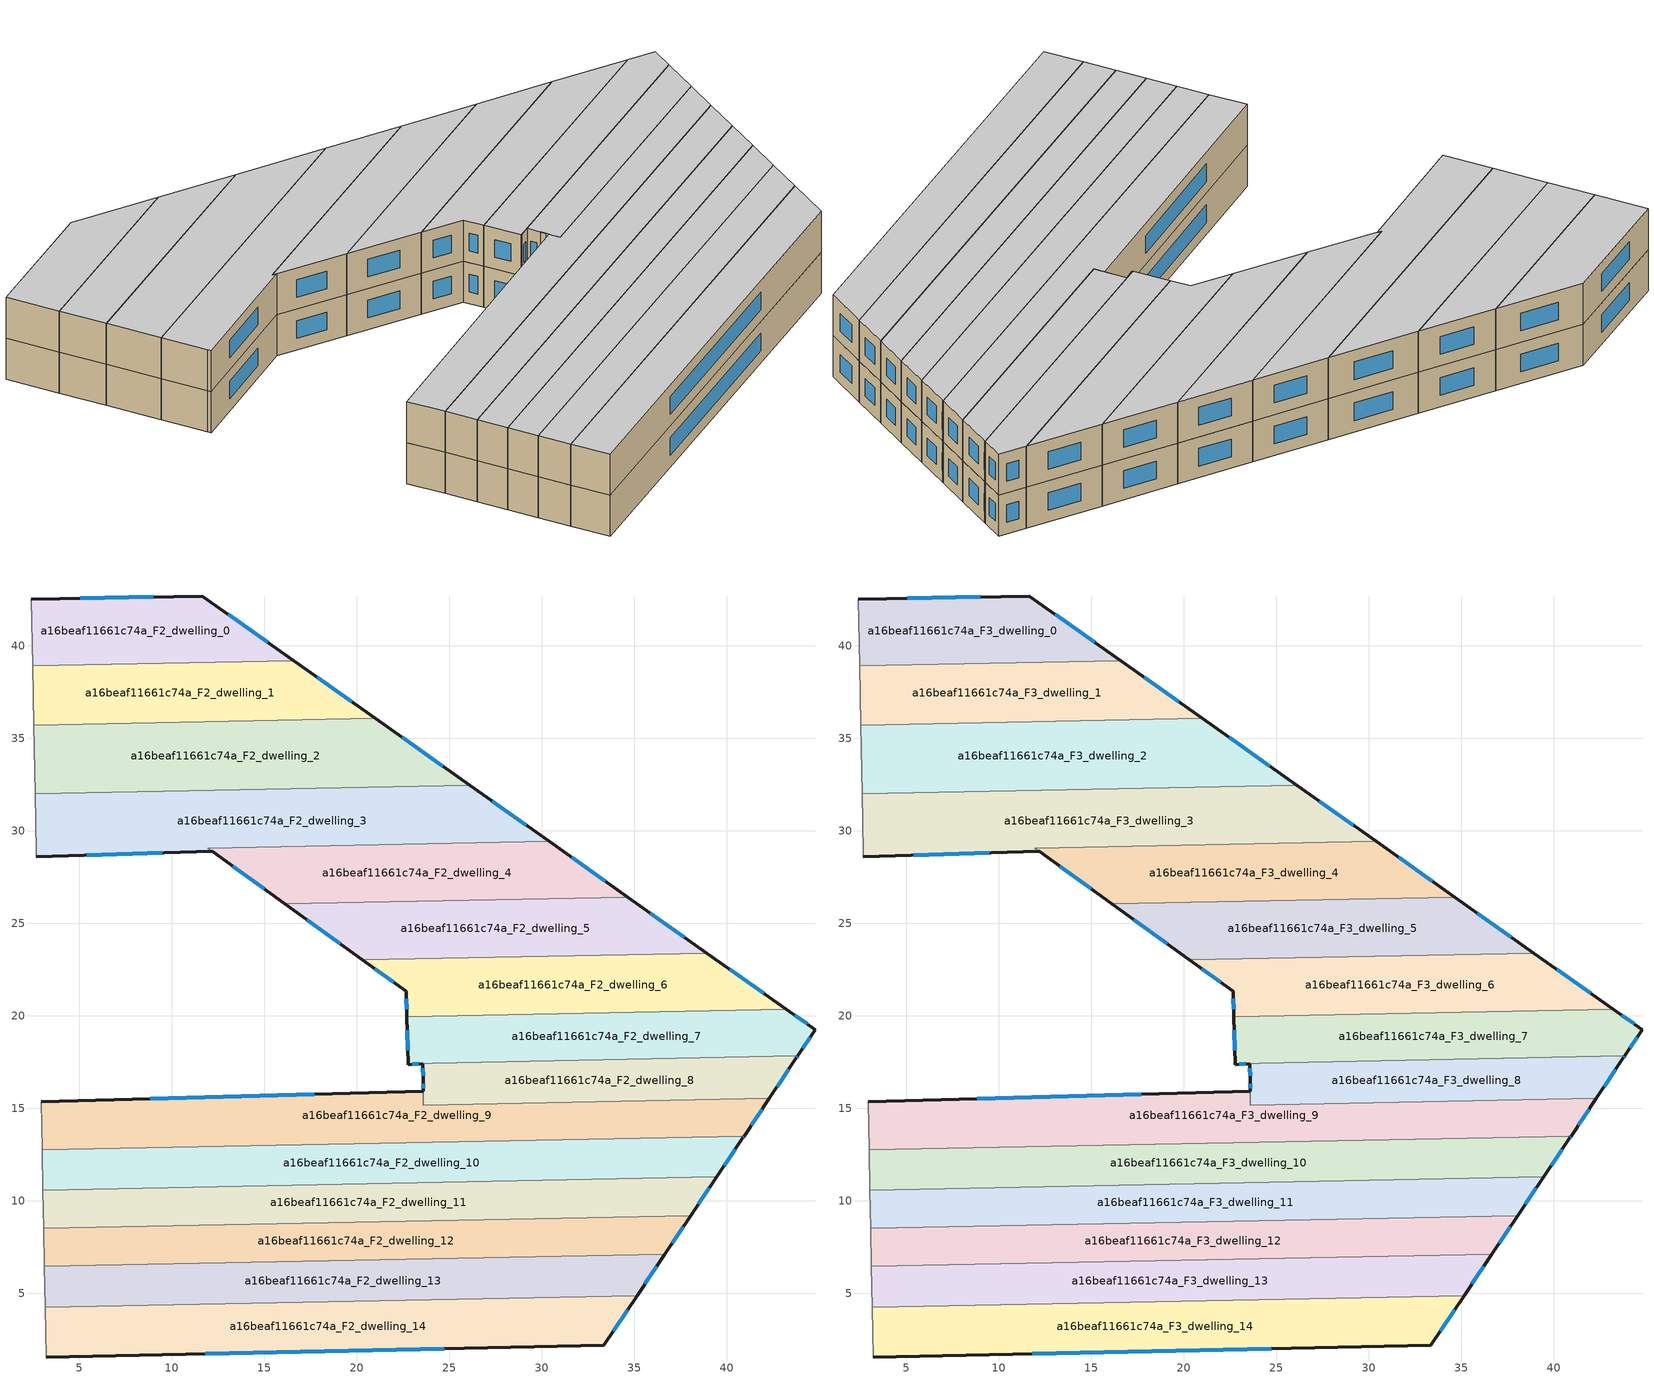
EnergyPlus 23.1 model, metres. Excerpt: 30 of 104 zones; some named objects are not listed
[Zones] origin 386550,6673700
a16beaf11661c74a_F2_dwelling_0
 floor to a16beaf11661c74a_F1_dwelling_0 (EU_floor_Construction): 16.59,39.2 2.47,38.92 2.4,42.53 11.65,42.7 z6
 wall outside (EU_wall_Construction): 16.59,39.2 11.65,42.7 2.4,42.53 z6:9
 wall to a16beaf11661c74a_F2_dwelling_1 (EU_wall_Construction): 2.47,38.92 16.59,39.2 z6:9
 wall adiabatic (EU_wall_Construction): 2.4,42.53 2.47,38.92 z6:9
 window (EU_Window_Construction): 9,42.65 5.04,42.58 / 15.18,40.2 13.06,41.7 z6.86:8.14
a16beaf11661c74a_F2_dwelling_1
 floor to a16beaf11661c74a_F1_dwelling_1 (EU_floor_Construction): 21,36.08 2.53,35.72 2.47,38.92 16.59,39.2 z6
 wall outside (EU_wall_Construction): 21,36.08 16.59,39.2 z6:9
 wall to a16beaf11661c74a_F2_dwelling_2 (EU_wall_Construction): 2.53,35.72 21,36.08 z6:9
 wall adiabatic (EU_wall_Construction): 2.47,38.92 2.53,35.72 z6:9
 window (EU_Window_Construction): 19.74,36.97 17.85,38.31 z6.86:8.14
a16beaf11661c74a_F2_dwelling_10
 floor to a16beaf11661c74a_F1_dwelling_10 (EU_floor_Construction): 40.95,13.5 40.88,13.39 39.47,11.29 3.03,10.58 2.98,12.75 z6
 wall outside (EU_wall_Construction): 39.47,11.29 40.88,13.39 40.95,13.5 z6:9
 wall to a16beaf11661c74a_F2_dwelling_9 (EU_wall_Construction): 40.95,13.5 2.98,12.75 z6:9
 wall to a16beaf11661c74a_F2_dwelling_11 (EU_wall_Construction): 3.03,10.58 39.47,11.29 z6:9
 wall adiabatic (EU_wall_Construction): 2.98,12.75 3.03,10.58 z6:9
 window (EU_Window_Construction): 40.9,13.42 40.93,13.47 / 39.87,11.89 40.48,12.79 z6.86:8.14
a16beaf11661c74a_F2_dwelling_11
 floor to a16beaf11661c74a_F1_dwelling_11 (EU_floor_Construction): 39.47,11.29 38.07,9.2 3.07,8.51 3.03,10.58 z6
 wall outside (EU_wall_Construction): 38.07,9.2 39.47,11.29 z6:9
 wall to a16beaf11661c74a_F2_dwelling_12 (EU_wall_Construction): 3.07,8.51 38.07,9.2 z6:9
 wall adiabatic (EU_wall_Construction): 3.03,10.58 3.07,8.51 z6:9
 window (EU_Window_Construction): 38.47,9.79 39.07,10.69 z6.86:8.14
a16beaf11661c74a_F2_dwelling_12
 floor to a16beaf11661c74a_F1_dwelling_12 (EU_floor_Construction): 38.07,9.2 36.66,7.1 3.11,6.44 3.07,8.51 z6
 wall outside (EU_wall_Construction): 36.66,7.1 38.07,9.2 z6:9
 wall to a16beaf11661c74a_F2_dwelling_13 (EU_wall_Construction): 3.11,6.44 36.66,7.1 z6:9
 wall adiabatic (EU_wall_Construction): 3.07,8.51 3.11,6.44 z6:9
 window (EU_Window_Construction): 37.06,7.7 37.67,8.6 z6.86:8.14
a16beaf11661c74a_F2_dwelling_13
 floor to a16beaf11661c74a_F1_dwelling_13 (EU_floor_Construction): 36.66,7.1 35.16,4.86 3.15,4.23 3.11,6.44 z6
 wall outside (EU_wall_Construction): 35.16,4.86 36.66,7.1 z6:9
 wall to a16beaf11661c74a_F2_dwelling_14 (EU_wall_Construction): 3.15,4.23 35.16,4.86 z6:9
 wall adiabatic (EU_wall_Construction): 3.11,6.44 3.15,4.23 z6:9
 window (EU_Window_Construction): 35.59,5.5 36.23,6.46 z6.86:8.14
a16beaf11661c74a_F2_dwelling_14
 floor to a16beaf11661c74a_F1_dwelling_14 (EU_floor_Construction): 35.16,4.86 33.36,2.17 3.2,1.54 3.15,4.23 z6
 wall outside (EU_wall_Construction): 3.2,1.54 33.36,2.17 35.16,4.86 z6:9
 wall adiabatic (EU_wall_Construction): 3.15,4.23 3.2,1.54 z6:9
 window (EU_Window_Construction): 33.88,2.94 34.65,4.09 / 11.82,1.72 24.74,1.99 z6.86:8.14
a16beaf11661c74a_F2_dwelling_2
 floor to a16beaf11661c74a_F1_dwelling_2 (EU_floor_Construction): 26.11,32.47 2.6,32.01 2.53,35.72 21,36.08 z6
 wall outside (EU_wall_Construction): 26.11,32.47 21,36.08 z6:9
 wall to a16beaf11661c74a_F2_dwelling_3 (EU_wall_Construction): 2.6,32.01 26.11,32.47 z6:9
 wall adiabatic (EU_wall_Construction): 2.53,35.72 2.6,32.01 z6:9
 window (EU_Window_Construction): 24.65,33.5 22.46,35.05 z6.86:8.14
a16beaf11661c74a_F2_dwelling_3
 floor to a16beaf11661c74a_F1_dwelling_3 (EU_floor_Construction): 30.41,29.43 11.93,29.07 12.19,28.88 2.67,28.61 2.67,28.89 2.6,32.01 26.11,32.47 z6
 wall outside (EU_wall_Construction): 30.41,29.43 26.11,32.47 / 2.67,28.61 12.19,28.88 z6:9
 wall adiabatic (EU_wall_Construction): 2.6,32.01 2.67,28.89 2.67,28.61 z6:9
 wall to a16beaf11661c74a_F2_dwelling_4 (EU_wall_Construction): 12.19,28.88 11.93,29.07 30.41,29.43 z6:9
 window (EU_Window_Construction): 29.18,30.3 27.33,31.6 / 5.39,28.69 9.47,28.81 z6.86:8.14
a16beaf11661c74a_F2_dwelling_4
 floor to a16beaf11661c74a_F1_dwelling_4 (EU_floor_Construction): 34.66,26.42 16.11,26.05 12.19,28.88 11.93,29.07 30.41,29.43 z6
 wall outside (EU_wall_Construction): 12.19,28.88 16.11,26.05 / 34.66,26.42 30.41,29.43 z6:9
 wall to a16beaf11661c74a_F2_dwelling_5 (EU_wall_Construction): 16.11,26.05 34.66,26.42 z6:9
 window (EU_Window_Construction): 13.31,28.08 14.99,26.86 / 33.45,27.28 31.62,28.57 z6.86:8.14
a16beaf11661c74a_F2_dwelling_5
 floor to a16beaf11661c74a_F1_dwelling_5 (EU_floor_Construction): 38.94,23.39 20.31,23.03 16.11,26.05 34.66,26.42 z6
 wall outside (EU_wall_Construction): 16.11,26.05 20.31,23.03 / 38.94,23.39 34.66,26.42 z6:9
 wall to a16beaf11661c74a_F2_dwelling_6 (EU_wall_Construction): 20.31,23.03 38.94,23.39 z6:9
 window (EU_Window_Construction): 17.31,25.19 19.11,23.89 / 37.72,24.26 35.89,25.55 z6.86:8.14
a16beaf11661c74a_F2_dwelling_6
 floor to a16beaf11661c74a_F1_dwelling_6 (EU_floor_Construction): 43.24,20.35 22.71,19.95 22.67,21.32 20.31,23.03 38.94,23.39 z6
 wall outside (EU_wall_Construction): 43.24,20.35 38.94,23.39 / 20.31,23.03 22.67,21.32 22.71,19.95 z6:9
 wall to a16beaf11661c74a_F2_dwelling_7 (EU_wall_Construction): 22.71,19.95 43.24,20.35 z6:9
 window (EU_Window_Construction): 42.01,21.22 40.17,22.52 / 22.69,20.93 22.7,20.34 / 20.98,22.54 22,21.81 z6.86:8.14
a16beaf11661c74a_F2_dwelling_7
 floor to a16beaf11661c74a_F1_dwelling_7 (EU_floor_Construction): 44.8,19.25 43.85,17.83 22.79,17.42 22.71,19.95 43.24,20.35 z6
 wall outside (EU_wall_Construction): 43.85,17.83 44.8,19.25 43.24,20.35 / 22.71,19.95 22.79,17.42 z6:9
 wall to a16beaf11661c74a_F2_dwelling_8 (EU_wall_Construction): 22.79,17.42 43.85,17.83 z6:9
 window (EU_Window_Construction): 44.35,19.56 43.69,20.04 / 44.12,18.23 44.53,18.84 / 22.74,19.22 22.77,18.14 z6.86:8.14
a16beaf11661c74a_F2_dwelling_8
 floor to a16beaf11661c74a_F1_dwelling_8 (EU_floor_Construction): 43.85,17.83 43.78,17.73 42.31,15.54 23.61,15.17 23.59,16.49 23.58,17.42 22.79,17.35 22.79,17.42 z6
 wall outside (EU_wall_Construction): 22.79,17.42 22.79,17.35 23.58,17.42 23.59,16.49 / 42.31,15.54 43.78,17.73 43.85,17.83 z6:9
 wall to a16beaf11661c74a_F2_dwelling_9 (EU_wall_Construction): 23.59,16.48 23.61,15.17 42.31,15.54 z6:9
 window (EU_Window_Construction): 23.58,17.15 23.59,16.75 / 23.02,17.37 23.35,17.4 / 43.8,17.76 43.83,17.8 / 42.73,16.16 43.36,17.1 z6.86:8.14
a16beaf11661c74a_F2_dwelling_9
 floor to a16beaf11661c74a_F1_dwelling_9 (EU_floor_Construction): 42.31,15.54 40.95,13.5 2.98,12.75 2.93,15.34 23.6,15.92 23.6,16.48 23.61,15.17 z6
 wall outside (EU_wall_Construction): 23.6,16.48 23.6,15.92 2.93,15.34 / 40.95,13.5 42.31,15.54 z6:9
 wall adiabatic (EU_wall_Construction): 2.93,15.34 2.98,12.75 z6:9
 window (EU_Window_Construction): 17.69,15.75 8.84,15.5 / 23.6,16.32 23.6,16.08 / 41.34,14.08 41.92,14.95 z6.86:8.14
a16beaf11661c74a_F3_dwelling_0
 floor to a16beaf11661c74a_F2_dwelling_0 (EU_floor_Construction): 16.59,39.2 2.47,38.92 2.4,42.53 11.65,42.7 z9
 wall outside (EU_wall_Construction): 16.59,39.2 11.65,42.7 2.4,42.53 z9:12
 wall to a16beaf11661c74a_F3_dwelling_1 (EU_wall_Construction): 2.47,38.92 16.59,39.2 z9:12
 wall adiabatic (EU_wall_Construction): 2.4,42.53 2.47,38.92 z9:12
 window (EU_Window_Construction): 9,42.65 5.04,42.58 / 15.18,40.2 13.06,41.7 z9.86:11.14
 ceiling to a16beaf11661c74a_F4_dwelling_0 (EU_floor_Construction): 16.59,39.2 11.65,42.7 2.4,42.53 2.47,38.92 z12
a16beaf11661c74a_F3_dwelling_1
 floor to a16beaf11661c74a_F2_dwelling_1 (EU_floor_Construction): 21,36.08 2.53,35.72 2.47,38.92 16.59,39.2 z9
 wall outside (EU_wall_Construction): 21,36.08 16.59,39.2 z9:12
 wall to a16beaf11661c74a_F3_dwelling_2 (EU_wall_Construction): 2.53,35.72 21,36.08 z9:12
 wall adiabatic (EU_wall_Construction): 2.47,38.92 2.53,35.72 z9:12
 window (EU_Window_Construction): 19.74,36.97 17.85,38.31 z9.86:11.14
 ceiling to a16beaf11661c74a_F4_dwelling_1 (EU_floor_Construction): 21,36.08 16.59,39.2 2.47,38.92 2.53,35.72 z12
a16beaf11661c74a_F3_dwelling_10
 floor to a16beaf11661c74a_F2_dwelling_10 (EU_floor_Construction): 40.95,13.5 40.88,13.39 39.47,11.29 3.03,10.58 2.98,12.75 z9
 wall outside (EU_wall_Construction): 39.47,11.29 40.88,13.39 40.95,13.5 z9:12
 wall to a16beaf11661c74a_F3_dwelling_9 (EU_wall_Construction): 40.95,13.5 2.98,12.75 z9:12
 wall to a16beaf11661c74a_F3_dwelling_11 (EU_wall_Construction): 3.03,10.58 39.47,11.29 z9:12
 wall adiabatic (EU_wall_Construction): 2.98,12.75 3.03,10.58 z9:12
 window (EU_Window_Construction): 40.9,13.42 40.93,13.47 / 39.87,11.89 40.48,12.79 z9.86:11.14
 ceiling to a16beaf11661c74a_F4_dwelling_10 (EU_floor_Construction): 39.47,11.29 40.88,13.39 40.95,13.5 2.98,12.75 3.03,10.58 z12
a16beaf11661c74a_F3_dwelling_11
 floor to a16beaf11661c74a_F2_dwelling_11 (EU_floor_Construction): 39.47,11.29 38.07,9.2 3.07,8.51 3.03,10.58 z9
 wall outside (EU_wall_Construction): 38.07,9.2 39.47,11.29 z9:12
 wall to a16beaf11661c74a_F3_dwelling_12 (EU_wall_Construction): 3.07,8.51 38.07,9.2 z9:12
 wall adiabatic (EU_wall_Construction): 3.03,10.58 3.07,8.51 z9:12
 window (EU_Window_Construction): 38.47,9.79 39.07,10.69 z9.86:11.14
 ceiling to a16beaf11661c74a_F4_dwelling_11 (EU_floor_Construction): 38.07,9.2 39.47,11.29 3.03,10.58 3.07,8.51 z12
a16beaf11661c74a_F3_dwelling_12
 floor to a16beaf11661c74a_F2_dwelling_12 (EU_floor_Construction): 38.07,9.2 36.66,7.1 3.11,6.44 3.07,8.51 z9
 wall outside (EU_wall_Construction): 36.66,7.1 38.07,9.2 z9:12
 wall to a16beaf11661c74a_F3_dwelling_13 (EU_wall_Construction): 3.11,6.44 36.66,7.1 z9:12
 wall adiabatic (EU_wall_Construction): 3.07,8.51 3.11,6.44 z9:12
 window (EU_Window_Construction): 37.06,7.7 37.67,8.6 z9.86:11.14
 ceiling to a16beaf11661c74a_F4_dwelling_12 (EU_floor_Construction): 36.66,7.1 38.07,9.2 3.07,8.51 3.11,6.44 z12
a16beaf11661c74a_F3_dwelling_13
 floor to a16beaf11661c74a_F2_dwelling_13 (EU_floor_Construction): 36.66,7.1 35.16,4.86 3.15,4.23 3.11,6.44 z9
 wall outside (EU_wall_Construction): 35.16,4.86 36.66,7.1 z9:12
 wall to a16beaf11661c74a_F3_dwelling_14 (EU_wall_Construction): 3.15,4.23 35.16,4.86 z9:12
 wall adiabatic (EU_wall_Construction): 3.11,6.44 3.15,4.23 z9:12
 window (EU_Window_Construction): 35.59,5.5 36.23,6.46 z9.86:11.14
 ceiling to a16beaf11661c74a_F4_dwelling_13 (EU_floor_Construction): 35.16,4.86 36.66,7.1 3.11,6.44 3.15,4.23 z12
a16beaf11661c74a_F3_dwelling_14
 floor to a16beaf11661c74a_F2_dwelling_14 (EU_floor_Construction): 35.16,4.86 33.36,2.17 3.2,1.54 3.15,4.23 z9
 wall outside (EU_wall_Construction): 3.2,1.54 33.36,2.17 35.16,4.86 z9:12
 wall adiabatic (EU_wall_Construction): 3.15,4.23 3.2,1.54 z9:12
 window (EU_Window_Construction): 33.88,2.94 34.65,4.09 / 11.82,1.72 24.74,1.99 z9.86:11.14
 ceiling to a16beaf11661c74a_F4_dwelling_14 (EU_floor_Construction): 33.36,2.17 35.16,4.86 3.15,4.23 3.2,1.54 z12
a16beaf11661c74a_F3_dwelling_2
 floor to a16beaf11661c74a_F2_dwelling_2 (EU_floor_Construction): 26.11,32.47 2.6,32.01 2.53,35.72 21,36.08 z9
 wall outside (EU_wall_Construction): 26.11,32.47 21,36.08 z9:12
 wall to a16beaf11661c74a_F3_dwelling_3 (EU_wall_Construction): 2.6,32.01 26.11,32.47 z9:12
 wall adiabatic (EU_wall_Construction): 2.53,35.72 2.6,32.01 z9:12
 window (EU_Window_Construction): 24.65,33.5 22.46,35.05 z9.86:11.14
 ceiling to a16beaf11661c74a_F4_dwelling_2 (EU_floor_Construction): 26.11,32.47 21,36.08 2.53,35.72 2.6,32.01 z12
a16beaf11661c74a_F3_dwelling_3
 floor to a16beaf11661c74a_F2_dwelling_3 (EU_floor_Construction): 30.41,29.43 11.93,29.07 12.19,28.88 2.67,28.61 2.67,28.89 2.6,32.01 26.11,32.47 z9
 wall outside (EU_wall_Construction): 30.41,29.43 26.11,32.47 / 2.67,28.61 12.19,28.88 z9:12
 wall adiabatic (EU_wall_Construction): 2.6,32.01 2.67,28.89 2.67,28.61 z9:12
 wall to a16beaf11661c74a_F3_dwelling_4 (EU_wall_Construction): 12.19,28.88 11.93,29.07 30.41,29.43 z9:12
 window (EU_Window_Construction): 29.18,30.3 27.33,31.6 / 5.39,28.69 9.47,28.81 z9.86:11.14
 ceiling to a16beaf11661c74a_F4_dwelling_3 (EU_floor_Construction): 30.41,29.43 26.11,32.47 2.6,32.01 2.67,28.89 2.67,28.61 12.19,28.88 11.93,29.07 z12
a16beaf11661c74a_F3_dwelling_4
 floor to a16beaf11661c74a_F2_dwelling_4 (EU_floor_Construction): 34.66,26.42 16.11,26.05 12.19,28.88 11.93,29.07 30.41,29.43 z9
 wall outside (EU_wall_Construction): 12.19,28.88 16.11,26.05 / 34.66,26.42 30.41,29.43 z9:12
 wall to a16beaf11661c74a_F3_dwelling_5 (EU_wall_Construction): 16.11,26.05 34.66,26.42 z9:12
 window (EU_Window_Construction): 13.31,28.08 14.99,26.86 / 33.45,27.28 31.62,28.57 z9.86:11.14
 ceiling to a16beaf11661c74a_F4_dwelling_4 (EU_floor_Construction): 34.66,26.42 30.41,29.43 11.93,29.07 12.19,28.88 16.11,26.05 z12
a16beaf11661c74a_F3_dwelling_5
 floor to a16beaf11661c74a_F2_dwelling_5 (EU_floor_Construction): 38.94,23.39 20.31,23.03 16.11,26.05 34.66,26.42 z9
 wall outside (EU_wall_Construction): 16.11,26.05 20.31,23.03 / 38.94,23.39 34.66,26.42 z9:12
 wall to a16beaf11661c74a_F3_dwelling_6 (EU_wall_Construction): 20.31,23.03 38.94,23.39 z9:12
 window (EU_Window_Construction): 17.31,25.19 19.11,23.89 / 37.72,24.26 35.89,25.55 z9.86:11.14
 ceiling to a16beaf11661c74a_F4_dwelling_5 (EU_floor_Construction): 38.94,23.39 34.66,26.42 16.11,26.05 20.31,23.03 z12
a16beaf11661c74a_F3_dwelling_6
 floor to a16beaf11661c74a_F2_dwelling_6 (EU_floor_Construction): 43.24,20.35 22.71,19.95 22.67,21.32 20.31,23.03 38.94,23.39 z9
 wall outside (EU_wall_Construction): 43.24,20.35 38.94,23.39 / 20.31,23.03 22.67,21.32 22.71,19.95 z9:12
 wall to a16beaf11661c74a_F3_dwelling_7 (EU_wall_Construction): 22.71,19.95 43.24,20.35 z9:12
 window (EU_Window_Construction): 42.01,21.22 40.17,22.52 / 22.69,20.93 22.7,20.34 / 20.98,22.54 22,21.81 z9.86:11.14
 ceiling to a16beaf11661c74a_F4_dwelling_6 (EU_floor_Construction): 43.24,20.35 38.94,23.39 20.31,23.03 22.67,21.32 22.71,19.95 z12
a16beaf11661c74a_F3_dwelling_7
 floor to a16beaf11661c74a_F2_dwelling_7 (EU_floor_Construction): 44.8,19.25 43.85,17.83 22.79,17.42 22.71,19.95 43.24,20.35 z9
 wall outside (EU_wall_Construction): 43.85,17.83 44.8,19.25 43.24,20.35 / 22.71,19.95 22.79,17.42 z9:12
 wall to a16beaf11661c74a_F3_dwelling_8 (EU_wall_Construction): 22.79,17.42 43.85,17.83 z9:12
 window (EU_Window_Construction): 44.35,19.56 43.69,20.04 / 44.12,18.23 44.53,18.84 / 22.74,19.22 22.77,18.14 z9.86:11.14
 ceiling to a16beaf11661c74a_F4_dwelling_7 (EU_floor_Construction): 43.85,17.83 44.8,19.25 43.24,20.35 22.71,19.95 22.79,17.42 z12
a16beaf11661c74a_F3_dwelling_8
 floor to a16beaf11661c74a_F2_dwelling_8 (EU_floor_Construction): 43.85,17.83 43.78,17.73 42.31,15.54 23.61,15.17 23.59,16.49 23.58,17.42 22.79,17.35 22.79,17.42 z9
 wall outside (EU_wall_Construction): 22.79,17.42 22.79,17.35 23.58,17.42 23.59,16.49 / 42.31,15.54 43.78,17.73 43.85,17.83 z9:12
 wall to a16beaf11661c74a_F3_dwelling_9 (EU_wall_Construction): 23.59,16.48 23.61,15.17 42.31,15.54 z9:12
 window (EU_Window_Construction): 23.58,17.15 23.59,16.75 / 23.02,17.37 23.35,17.4 / 43.8,17.76 43.83,17.8 / 42.73,16.16 43.36,17.1 z9.86:11.14
 ceiling to a16beaf11661c74a_F4_dwelling_8 (EU_floor_Construction): 42.31,15.54 43.78,17.73 43.85,17.83 22.79,17.42 22.79,17.35 23.58,17.42 23.59,16.49 23.61,15.17 z12
a16beaf11661c74a_F3_dwelling_9
 floor to a16beaf11661c74a_F2_dwelling_9 (EU_floor_Construction): 42.31,15.54 40.95,13.5 2.98,12.75 2.93,15.34 23.6,15.92 23.6,16.48 23.61,15.17 z9
 wall outside (EU_wall_Construction): 23.6,16.48 23.6,15.92 2.93,15.34 / 40.95,13.5 42.31,15.54 z9:12
 wall adiabatic (EU_wall_Construction): 2.93,15.34 2.98,12.75 z9:12
 window (EU_Window_Construction): 17.69,15.75 8.84,15.5 / 23.6,16.32 23.6,16.08 / 41.34,14.08 41.92,14.95 z9.86:11.14
 ceiling to a16beaf11661c74a_F4_dwelling_9 (EU_floor_Construction): 40.95,13.5 42.31,15.54 23.61,15.17 23.6,16.48 23.6,15.92 2.93,15.34 2.98,12.75 z12
[Building]
EU S2 Campaign: North Axis=0; Terrain=City; Solar Distribution=FullExterior
[Site:Location]
Helsinki-Vantaa.AP: Latitude=60.317; Longitude=24.963; Time Zone=2; Elevation=54.6
[SizingPeriod:WeatherFileDays]
AnnualSizingPeriod: Begin Month=1; Begin Day of Month=1; End Month=12; End Day of Month=31; Day of Week for Start Day=Monday; Use Weather File Daylight Saving Period=No; Use Weather File Rain and Snow Indicators=No
[MATERIAL]
EU_InternalMass_Material: Roughness=MediumRough; Thickness=0.1; Conductivity=1; Density=1800; Specific Heat=900; Thermal Absorptance=0.9; Solar Absorptance=0.7; Visible Absorptance=0.7
[MATERIAL:NOMASS] Roughness=MediumRough; Thermal Absorptance=0.9; Solar Absorptance=0.7; Visible Absorptance=0.7
Name | Thermal Resistance
EU_wall_NoMass | 1.10183
EU_floor_NoMass | 1.70606
[WINDOWMATERIAL:SIMPLEGLAZINGSYSTEM]
EU_Window_SimpleGlazing: UFactor=3.11035; Solar Heat Gain Coefficient=0.8; Visible Transmittance=0.8
[CONSTRUCTION]
EU_wall_Construction: EU_wall_NoMass
EU_floor_Construction: EU_floor_NoMass
EU_Window_Construction: EU_Window_SimpleGlazing
EU_InternalMass_Construction: EU_InternalMass_Material
[ZONE] Type=1; Multiplier=1; Ceiling Height=autocalculate; Floor Area=autocalculate; Part of Total Floor Area=Yes
Name | Volume
a16beaf11661c74a_F2_dwelling_0; a16beaf11661c74a_F3_dwelling_0 | 126.286
a16beaf11661c74a_F2_dwelling_1; a16beaf11661c74a_F3_dwelling_1 | 156.653
a16beaf11661c74a_F2_dwelling_10; a16beaf11661c74a_F3_dwelling_10 | 242.972
a16beaf11661c74a_F2_dwelling_11; a16beaf11661c74a_F3_dwelling_11 | 221.476
a16beaf11661c74a_F2_dwelling_12; a16beaf11661c74a_F3_dwelling_12 | 212.829
a16beaf11661c74a_F2_dwelling_13; a16beaf11661c74a_F3_dwelling_13 | 217.522
a16beaf11661c74a_F2_dwelling_14; a16beaf11661c74a_F3_dwelling_14 | 248.935
a16beaf11661c74a_F2_dwelling_2; a16beaf11661c74a_F3_dwelling_2 | 233.602
a16beaf11661c74a_F2_dwelling_3; a16beaf11661c74a_F3_dwelling_3 | 246.828
a16beaf11661c74a_F2_dwelling_4; a16beaf11661c74a_F3_dwelling_4 | 171.993
a16beaf11661c74a_F2_dwelling_5; a16beaf11661c74a_F3_dwelling_5 | 173.529
a16beaf11661c74a_F2_dwelling_6; a16beaf11661c74a_F3_dwelling_6 | 178.75
a16beaf11661c74a_F2_dwelling_7; a16beaf11661c74a_F3_dwelling_7 | 163.033
a16beaf11661c74a_F2_dwelling_8; a16beaf11661c74a_F3_dwelling_8 | 132.264
a16beaf11661c74a_F2_dwelling_9; a16beaf11661c74a_F3_dwelling_9 | 274.589
[INTERNALMASS] Construction=EU_InternalMass_Construction
Name | Zone or ZoneList | Surface Area
a16beaf11661c74a_F2_dwelling_0_EU_InternalMass | a16beaf11661c74a_F2_dwelling_0 | 42.0953
a16beaf11661c74a_F2_dwelling_1_EU_InternalMass | a16beaf11661c74a_F2_dwelling_1 | 52.2176
a16beaf11661c74a_F2_dwelling_2_EU_InternalMass | a16beaf11661c74a_F2_dwelling_2 | 77.8671
a16beaf11661c74a_F2_dwelling_3_EU_InternalMass | a16beaf11661c74a_F2_dwelling_3 | 82.2943
a16beaf11661c74a_F2_dwelling_4_EU_InternalMass | a16beaf11661c74a_F2_dwelling_4 | 57.3437
a16beaf11661c74a_F2_dwelling_5_EU_InternalMass | a16beaf11661c74a_F2_dwelling_5 | 57.8432
a16beaf11661c74a_F2_dwelling_6_EU_InternalMass | a16beaf11661c74a_F2_dwelling_6 | 59.5831
a16beaf11661c74a_F2_dwelling_7_EU_InternalMass | a16beaf11661c74a_F2_dwelling_7 | 54.345
a16beaf11661c74a_F2_dwelling_8_EU_InternalMass | a16beaf11661c74a_F2_dwelling_8 | 44.0847
a16beaf11661c74a_F2_dwelling_9_EU_InternalMass | a16beaf11661c74a_F2_dwelling_9 | 91.5315
a16beaf11661c74a_F2_dwelling_10_EU_InternalMass | a16beaf11661c74a_F2_dwelling_10 | 80.9908
a16beaf11661c74a_F2_dwelling_11_EU_InternalMass | a16beaf11661c74a_F2_dwelling_11 | 73.8257
a16beaf11661c74a_F2_dwelling_12_EU_InternalMass | a16beaf11661c74a_F2_dwelling_12 | 70.9428
a16beaf11661c74a_F2_dwelling_13_EU_InternalMass | a16beaf11661c74a_F2_dwelling_13 | 72.5076
a16beaf11661c74a_F2_dwelling_14_EU_InternalMass | a16beaf11661c74a_F2_dwelling_14 | 82.9783
a16beaf11661c74a_F3_dwelling_0_EU_InternalMass | a16beaf11661c74a_F3_dwelling_0 | 42.0953
a16beaf11661c74a_F3_dwelling_1_EU_InternalMass | a16beaf11661c74a_F3_dwelling_1 | 52.2176
a16beaf11661c74a_F3_dwelling_2_EU_InternalMass | a16beaf11661c74a_F3_dwelling_2 | 77.8671
a16beaf11661c74a_F3_dwelling_3_EU_InternalMass | a16beaf11661c74a_F3_dwelling_3 | 82.2943
a16beaf11661c74a_F3_dwelling_4_EU_InternalMass | a16beaf11661c74a_F3_dwelling_4 | 57.3437
a16beaf11661c74a_F3_dwelling_5_EU_InternalMass | a16beaf11661c74a_F3_dwelling_5 | 57.8432
a16beaf11661c74a_F3_dwelling_6_EU_InternalMass | a16beaf11661c74a_F3_dwelling_6 | 59.5831
a16beaf11661c74a_F3_dwelling_7_EU_InternalMass | a16beaf11661c74a_F3_dwelling_7 | 54.345
a16beaf11661c74a_F3_dwelling_8_EU_InternalMass | a16beaf11661c74a_F3_dwelling_8 | 44.0847
a16beaf11661c74a_F3_dwelling_9_EU_InternalMass | a16beaf11661c74a_F3_dwelling_9 | 91.5315
a16beaf11661c74a_F3_dwelling_10_EU_InternalMass | a16beaf11661c74a_F3_dwelling_10 | 80.9908
a16beaf11661c74a_F3_dwelling_11_EU_InternalMass | a16beaf11661c74a_F3_dwelling_11 | 73.8257
a16beaf11661c74a_F3_dwelling_12_EU_InternalMass | a16beaf11661c74a_F3_dwelling_12 | 70.9428
a16beaf11661c74a_F3_dwelling_13_EU_InternalMass | a16beaf11661c74a_F3_dwelling_13 | 72.5076
a16beaf11661c74a_F3_dwelling_14_EU_InternalMass | a16beaf11661c74a_F3_dwelling_14 | 82.9783
[OTHEREQUIPMENT] Fuel Type=Electricity; Design Level Calculation Method=Watts/Area; Power per Zone Floor Area=1; Fraction Latent=0; Fraction Radiant=0; Fraction Lost=0; Carbon Dioxide Generation Rate=0; EndUse Subcategory=EU_Step8_InternalGains
Name | Zone or ZoneList or Space or SpaceList | Schedule
EU_Step8_InternalGain_a16beaf11661c74a_F2_dwelling_0_f000 | a16beaf11661c74a_F2_dwelling_0 | EU_Step8_GainSchedule_a16beaf11661c74a_F2_dwelling_0_f000
EU_Step8_InternalGain_a16beaf11661c74a_F2_dwelling_1_f000 | a16beaf11661c74a_F2_dwelling_1 | EU_Step8_GainSchedule_a16beaf11661c74a_F2_dwelling_1_f000
EU_Step8_InternalGain_a16beaf11661c74a_F2_dwelling_2_f000 | a16beaf11661c74a_F2_dwelling_2 | EU_Step8_GainSchedule_a16beaf11661c74a_F2_dwelling_2_f000
EU_Step8_InternalGain_a16beaf11661c74a_F2_dwelling_3_f000 | a16beaf11661c74a_F2_dwelling_3 | EU_Step8_GainSchedule_a16beaf11661c74a_F2_dwelling_3_f000
EU_Step8_InternalGain_a16beaf11661c74a_F2_dwelling_4_f000 | a16beaf11661c74a_F2_dwelling_4 | EU_Step8_GainSchedule_a16beaf11661c74a_F2_dwelling_4_f000
EU_Step8_InternalGain_a16beaf11661c74a_F2_dwelling_5_f000 | a16beaf11661c74a_F2_dwelling_5 | EU_Step8_GainSchedule_a16beaf11661c74a_F2_dwelling_5_f000
EU_Step8_InternalGain_a16beaf11661c74a_F2_dwelling_6_f000 | a16beaf11661c74a_F2_dwelling_6 | EU_Step8_GainSchedule_a16beaf11661c74a_F2_dwelling_6_f000
EU_Step8_InternalGain_a16beaf11661c74a_F2_dwelling_7_f000 | a16beaf11661c74a_F2_dwelling_7 | EU_Step8_GainSchedule_a16beaf11661c74a_F2_dwelling_7_f000
EU_Step8_InternalGain_a16beaf11661c74a_F2_dwelling_8_f000 | a16beaf11661c74a_F2_dwelling_8 | EU_Step8_GainSchedule_a16beaf11661c74a_F2_dwelling_8_f000
EU_Step8_InternalGain_a16beaf11661c74a_F2_dwelling_9_f000 | a16beaf11661c74a_F2_dwelling_9 | EU_Step8_GainSchedule_a16beaf11661c74a_F2_dwelling_9_f000
EU_Step8_InternalGain_a16beaf11661c74a_F2_dwelling_10_f000 | a16beaf11661c74a_F2_dwelling_10 | EU_Step8_GainSchedule_a16beaf11661c74a_F2_dwelling_10_f000
EU_Step8_InternalGain_a16beaf11661c74a_F2_dwelling_11_f000 | a16beaf11661c74a_F2_dwelling_11 | EU_Step8_GainSchedule_a16beaf11661c74a_F2_dwelling_11_f000
EU_Step8_InternalGain_a16beaf11661c74a_F2_dwelling_12_f000 | a16beaf11661c74a_F2_dwelling_12 | EU_Step8_GainSchedule_a16beaf11661c74a_F2_dwelling_12_f000
EU_Step8_InternalGain_a16beaf11661c74a_F2_dwelling_13_f000 | a16beaf11661c74a_F2_dwelling_13 | EU_Step8_GainSchedule_a16beaf11661c74a_F2_dwelling_13_f000
EU_Step8_InternalGain_a16beaf11661c74a_F2_dwelling_14_f000 | a16beaf11661c74a_F2_dwelling_14 | EU_Step8_GainSchedule_a16beaf11661c74a_F2_dwelling_14_f000
EU_Step8_InternalGain_a16beaf11661c74a_F3_dwelling_0_f000 | a16beaf11661c74a_F3_dwelling_0 | EU_Step8_GainSchedule_a16beaf11661c74a_F3_dwelling_0_f000
EU_Step8_InternalGain_a16beaf11661c74a_F3_dwelling_1_f000 | a16beaf11661c74a_F3_dwelling_1 | EU_Step8_GainSchedule_a16beaf11661c74a_F3_dwelling_1_f000
EU_Step8_InternalGain_a16beaf11661c74a_F3_dwelling_2_f000 | a16beaf11661c74a_F3_dwelling_2 | EU_Step8_GainSchedule_a16beaf11661c74a_F3_dwelling_2_f000
EU_Step8_InternalGain_a16beaf11661c74a_F3_dwelling_3_f000 | a16beaf11661c74a_F3_dwelling_3 | EU_Step8_GainSchedule_a16beaf11661c74a_F3_dwelling_3_f000
EU_Step8_InternalGain_a16beaf11661c74a_F3_dwelling_4_f000 | a16beaf11661c74a_F3_dwelling_4 | EU_Step8_GainSchedule_a16beaf11661c74a_F3_dwelling_4_f000
EU_Step8_InternalGain_a16beaf11661c74a_F3_dwelling_5_f000 | a16beaf11661c74a_F3_dwelling_5 | EU_Step8_GainSchedule_a16beaf11661c74a_F3_dwelling_5_f000
EU_Step8_InternalGain_a16beaf11661c74a_F3_dwelling_6_f000 | a16beaf11661c74a_F3_dwelling_6 | EU_Step8_GainSchedule_a16beaf11661c74a_F3_dwelling_6_f000
EU_Step8_InternalGain_a16beaf11661c74a_F3_dwelling_7_f000 | a16beaf11661c74a_F3_dwelling_7 | EU_Step8_GainSchedule_a16beaf11661c74a_F3_dwelling_7_f000
EU_Step8_InternalGain_a16beaf11661c74a_F3_dwelling_8_f000 | a16beaf11661c74a_F3_dwelling_8 | EU_Step8_GainSchedule_a16beaf11661c74a_F3_dwelling_8_f000
EU_Step8_InternalGain_a16beaf11661c74a_F3_dwelling_9_f000 | a16beaf11661c74a_F3_dwelling_9 | EU_Step8_GainSchedule_a16beaf11661c74a_F3_dwelling_9_f000
EU_Step8_InternalGain_a16beaf11661c74a_F3_dwelling_10_f000 | a16beaf11661c74a_F3_dwelling_10 | EU_Step8_GainSchedule_a16beaf11661c74a_F3_dwelling_10_f000
EU_Step8_InternalGain_a16beaf11661c74a_F3_dwelling_11_f000 | a16beaf11661c74a_F3_dwelling_11 | EU_Step8_GainSchedule_a16beaf11661c74a_F3_dwelling_11_f000
EU_Step8_InternalGain_a16beaf11661c74a_F3_dwelling_12_f000 | a16beaf11661c74a_F3_dwelling_12 | EU_Step8_GainSchedule_a16beaf11661c74a_F3_dwelling_12_f000
EU_Step8_InternalGain_a16beaf11661c74a_F3_dwelling_13_f000 | a16beaf11661c74a_F3_dwelling_13 | EU_Step8_GainSchedule_a16beaf11661c74a_F3_dwelling_13_f000
EU_Step8_InternalGain_a16beaf11661c74a_F3_dwelling_14_f000 | a16beaf11661c74a_F3_dwelling_14 | EU_Step8_GainSchedule_a16beaf11661c74a_F3_dwelling_14_f000
[ZONEVENTILATION:DESIGNFLOWRATE] Schedule=EU_AlwaysOn; Design Flow Rate Calculation Method=AirChanges/Hour; Air Changes per Hour=0.756316; Ventilation Type=Natural; Fan Pressure Rise=0; Fan Total Efficiency=1; Constant Term Coefficient=1; Temperature Term Coefficient=0; Velocity Term Coefficient=0; Velocity Squared Term Coefficient=0; Minimum Indoor Temperature=-100; Maximum Indoor Temperature=100; Delta Temperature=-100; Minimum Outdoor Temperature=-100; Maximum Outdoor Temperature=100; Maximum Wind Speed=40
Name | Zone or ZoneList or Space or SpaceList
EU_ConstantAir_a16beaf11661c74a_F2_dwelling_0 | a16beaf11661c74a_F2_dwelling_0
EU_ConstantAir_a16beaf11661c74a_F2_dwelling_1 | a16beaf11661c74a_F2_dwelling_1
EU_ConstantAir_a16beaf11661c74a_F2_dwelling_2 | a16beaf11661c74a_F2_dwelling_2
EU_ConstantAir_a16beaf11661c74a_F2_dwelling_3 | a16beaf11661c74a_F2_dwelling_3
EU_ConstantAir_a16beaf11661c74a_F2_dwelling_4 | a16beaf11661c74a_F2_dwelling_4
EU_ConstantAir_a16beaf11661c74a_F2_dwelling_5 | a16beaf11661c74a_F2_dwelling_5
EU_ConstantAir_a16beaf11661c74a_F2_dwelling_6 | a16beaf11661c74a_F2_dwelling_6
EU_ConstantAir_a16beaf11661c74a_F2_dwelling_7 | a16beaf11661c74a_F2_dwelling_7
EU_ConstantAir_a16beaf11661c74a_F2_dwelling_8 | a16beaf11661c74a_F2_dwelling_8
EU_ConstantAir_a16beaf11661c74a_F2_dwelling_9 | a16beaf11661c74a_F2_dwelling_9
EU_ConstantAir_a16beaf11661c74a_F2_dwelling_10 | a16beaf11661c74a_F2_dwelling_10
EU_ConstantAir_a16beaf11661c74a_F2_dwelling_11 | a16beaf11661c74a_F2_dwelling_11
EU_ConstantAir_a16beaf11661c74a_F2_dwelling_12 | a16beaf11661c74a_F2_dwelling_12
EU_ConstantAir_a16beaf11661c74a_F2_dwelling_13 | a16beaf11661c74a_F2_dwelling_13
EU_ConstantAir_a16beaf11661c74a_F2_dwelling_14 | a16beaf11661c74a_F2_dwelling_14
EU_ConstantAir_a16beaf11661c74a_F3_dwelling_0 | a16beaf11661c74a_F3_dwelling_0
EU_ConstantAir_a16beaf11661c74a_F3_dwelling_1 | a16beaf11661c74a_F3_dwelling_1
EU_ConstantAir_a16beaf11661c74a_F3_dwelling_2 | a16beaf11661c74a_F3_dwelling_2
EU_ConstantAir_a16beaf11661c74a_F3_dwelling_3 | a16beaf11661c74a_F3_dwelling_3
EU_ConstantAir_a16beaf11661c74a_F3_dwelling_4 | a16beaf11661c74a_F3_dwelling_4
EU_ConstantAir_a16beaf11661c74a_F3_dwelling_5 | a16beaf11661c74a_F3_dwelling_5
EU_ConstantAir_a16beaf11661c74a_F3_dwelling_6 | a16beaf11661c74a_F3_dwelling_6
EU_ConstantAir_a16beaf11661c74a_F3_dwelling_7 | a16beaf11661c74a_F3_dwelling_7
EU_ConstantAir_a16beaf11661c74a_F3_dwelling_8 | a16beaf11661c74a_F3_dwelling_8
EU_ConstantAir_a16beaf11661c74a_F3_dwelling_9 | a16beaf11661c74a_F3_dwelling_9
EU_ConstantAir_a16beaf11661c74a_F3_dwelling_10 | a16beaf11661c74a_F3_dwelling_10
EU_ConstantAir_a16beaf11661c74a_F3_dwelling_11 | a16beaf11661c74a_F3_dwelling_11
EU_ConstantAir_a16beaf11661c74a_F3_dwelling_12 | a16beaf11661c74a_F3_dwelling_12
EU_ConstantAir_a16beaf11661c74a_F3_dwelling_13 | a16beaf11661c74a_F3_dwelling_13
EU_ConstantAir_a16beaf11661c74a_F3_dwelling_14 | a16beaf11661c74a_F3_dwelling_14
[HVACTEMPLATE:ZONE:IDEALLOADSAIRSYSTEM] System Availability Schedule=EU_AlwaysOn; Maximum Heating Supply Air Temperature=50; Minimum Cooling Supply Air Temperature=13; Maximum Heating Supply Air Humidity Ratio=0.0156; Minimum Cooling Supply Air Humidity Ratio=0.0077; Heating Limit=NoLimit; Cooling Limit=NoLimit; Heating Availability Schedule=EU_AlwaysOn; Cooling Availability Schedule=EU_CoolingOff; Dehumidification Control Type=ConstantSensibleHeatRatio; Cooling Sensible Heat Ratio=0.7; Dehumidification Setpoint=60; Humidification Control Type=None; Humidification Setpoint=30; Outdoor Air Method=None; Outdoor Air Flow Rate per Person=0.00944; Outdoor Air Flow Rate per Zone Floor Area=0; Outdoor Air Flow Rate per Zone=0; Demand Controlled Ventilation Type=None; Outdoor Air Economizer Type=NoEconomizer; Heat Recovery Type=None; Sensible Heat Recovery Effectiveness=0.7; Latent Heat Recovery Effectiveness=0.65
Name | Template Thermostat
a16beaf11661c74a_F2_dwelling_0 | EU_HeatOnly_a16beaf11661c74a_F2_dwelling_0
a16beaf11661c74a_F2_dwelling_1 | EU_HeatOnly_a16beaf11661c74a_F2_dwelling_1
a16beaf11661c74a_F2_dwelling_2 | EU_HeatOnly_a16beaf11661c74a_F2_dwelling_2
a16beaf11661c74a_F2_dwelling_3 | EU_HeatOnly_a16beaf11661c74a_F2_dwelling_3
a16beaf11661c74a_F2_dwelling_4 | EU_HeatOnly_a16beaf11661c74a_F2_dwelling_4
a16beaf11661c74a_F2_dwelling_5 | EU_HeatOnly_a16beaf11661c74a_F2_dwelling_5
a16beaf11661c74a_F2_dwelling_6 | EU_HeatOnly_a16beaf11661c74a_F2_dwelling_6
a16beaf11661c74a_F2_dwelling_7 | EU_HeatOnly_a16beaf11661c74a_F2_dwelling_7
a16beaf11661c74a_F2_dwelling_8 | EU_HeatOnly_a16beaf11661c74a_F2_dwelling_8
a16beaf11661c74a_F2_dwelling_9 | EU_HeatOnly_a16beaf11661c74a_F2_dwelling_9
a16beaf11661c74a_F2_dwelling_10 | EU_HeatOnly_a16beaf11661c74a_F2_dwelling_10
a16beaf11661c74a_F2_dwelling_11 | EU_HeatOnly_a16beaf11661c74a_F2_dwelling_11
a16beaf11661c74a_F2_dwelling_12 | EU_HeatOnly_a16beaf11661c74a_F2_dwelling_12
a16beaf11661c74a_F2_dwelling_13 | EU_HeatOnly_a16beaf11661c74a_F2_dwelling_13
a16beaf11661c74a_F2_dwelling_14 | EU_HeatOnly_a16beaf11661c74a_F2_dwelling_14
a16beaf11661c74a_F3_dwelling_0 | EU_HeatOnly_a16beaf11661c74a_F3_dwelling_0
a16beaf11661c74a_F3_dwelling_1 | EU_HeatOnly_a16beaf11661c74a_F3_dwelling_1
a16beaf11661c74a_F3_dwelling_2 | EU_HeatOnly_a16beaf11661c74a_F3_dwelling_2
a16beaf11661c74a_F3_dwelling_3 | EU_HeatOnly_a16beaf11661c74a_F3_dwelling_3
a16beaf11661c74a_F3_dwelling_4 | EU_HeatOnly_a16beaf11661c74a_F3_dwelling_4
a16beaf11661c74a_F3_dwelling_5 | EU_HeatOnly_a16beaf11661c74a_F3_dwelling_5
a16beaf11661c74a_F3_dwelling_6 | EU_HeatOnly_a16beaf11661c74a_F3_dwelling_6
a16beaf11661c74a_F3_dwelling_7 | EU_HeatOnly_a16beaf11661c74a_F3_dwelling_7
a16beaf11661c74a_F3_dwelling_8 | EU_HeatOnly_a16beaf11661c74a_F3_dwelling_8
a16beaf11661c74a_F3_dwelling_9 | EU_HeatOnly_a16beaf11661c74a_F3_dwelling_9
a16beaf11661c74a_F3_dwelling_10 | EU_HeatOnly_a16beaf11661c74a_F3_dwelling_10
a16beaf11661c74a_F3_dwelling_11 | EU_HeatOnly_a16beaf11661c74a_F3_dwelling_11
a16beaf11661c74a_F3_dwelling_12 | EU_HeatOnly_a16beaf11661c74a_F3_dwelling_12
a16beaf11661c74a_F3_dwelling_13 | EU_HeatOnly_a16beaf11661c74a_F3_dwelling_13
a16beaf11661c74a_F3_dwelling_14 | EU_HeatOnly_a16beaf11661c74a_F3_dwelling_14
[SIZING:ZONE] Zone Cooling Design Supply Air Temperature Input Method=SupplyAirTemperature; Zone Cooling Design Supply Air Temperature=13; Zone Heating Design Supply Air Temperature Input Method=SupplyAirTemperature; Zone Heating Design Supply Air Temperature=50; Zone Cooling Design Supply Air Humidity Ratio=0.008; Zone Heating Design Supply Air Humidity Ratio=0.008; Cooling Design Air Flow Method=DesignDay; Cooling Design Air Flow Rate=0; Cooling Minimum Air Flow per Zone Floor Area=0.000762; Cooling Minimum Air Flow=0; Cooling Minimum Air Flow Fraction=0.2; Heating Design Air Flow Method=DesignDay; Heating Design Air Flow Rate=0; Heating Maximum Air Flow per Zone Floor Area=0.002032; Heating Maximum Air Flow=0.141576; Heating Maximum Air Flow Fraction=0.3; Account for Dedicated Outdoor Air System=No; Dedicated Outdoor Air System Control Strategy=NeutralSupplyAir; Dedicated Outdoor Air Low Setpoint Temperature for Design=autosize; Dedicated Outdoor Air High Setpoint Temperature for Design=autosize; Zone Load Sizing Method=Sensible Load Only No Latent Load; Zone Latent Cooling Design Supply Air Humidity Ratio Input Method=HumidityRatioDifference; Zone Cooling Design Supply Air Humidity Ratio Difference=0.005; Zone Latent Heating Design Supply Air Humidity Ratio Input Method=HumidityRatioDifference; Zone Humidification Design Supply Air Humidity Ratio Difference=0.005
a16beaf11661c74a_F2_dwelling_0; a16beaf11661c74a_F2_dwelling_1; a16beaf11661c74a_F2_dwelling_2; a16beaf11661c74a_F2_dwelling_3; a16beaf11661c74a_F2_dwelling_4; a16beaf11661c74a_F2_dwelling_5; a16beaf11661c74a_F2_dwelling_6; a16beaf11661c74a_F2_dwelling_7; a16beaf11661c74a_F2_dwelling_8; a16beaf11661c74a_F2_dwelling_9; a16beaf11661c74a_F2_dwelling_10; a16beaf11661c74a_F2_dwelling_11; a16beaf11661c74a_F2_dwelling_12; a16beaf11661c74a_F2_dwelling_13; a16beaf11661c74a_F2_dwelling_14; a16beaf11661c74a_F3_dwelling_0; a16beaf11661c74a_F3_dwelling_1; a16beaf11661c74a_F3_dwelling_2; a16beaf11661c74a_F3_dwelling_3; a16beaf11661c74a_F3_dwelling_4; a16beaf11661c74a_F3_dwelling_5; a16beaf11661c74a_F3_dwelling_6; a16beaf11661c74a_F3_dwelling_7; a16beaf11661c74a_F3_dwelling_8; a16beaf11661c74a_F3_dwelling_9; a16beaf11661c74a_F3_dwelling_10; a16beaf11661c74a_F3_dwelling_11; a16beaf11661c74a_F3_dwelling_12; a16beaf11661c74a_F3_dwelling_13; a16beaf11661c74a_F3_dwelling_14
[SCHEDULE:CONSTANT]
Name | Hourly Value
EU_AlwaysOn | 1
EU_CoolingOff | 0
[SCHEDULE:FILE] Column Number=1; Rows to Skip at Top=0; Number of Hours of Data=8760; Column Separator=Comma; Interpolate to Timestep=No; Minutes per Item=60; Adjust Schedule for Daylight Savings=Yes
Name | File
EU_Step8_GainSchedule_a16beaf11661c74a_F2_dwelling_0_f000 | ../../schedules/a16beaf11661c74a/a16beaf11661c74a_F2_dwelling_0_f000_gain.csv
EU_Step8_GainSchedule_a16beaf11661c74a_F2_dwelling_1_f000 | ../../schedules/a16beaf11661c74a/a16beaf11661c74a_F2_dwelling_1_f000_gain.csv
EU_Step8_GainSchedule_a16beaf11661c74a_F2_dwelling_2_f000 | ../../schedules/a16beaf11661c74a/a16beaf11661c74a_F2_dwelling_2_f000_gain.csv
EU_Step8_GainSchedule_a16beaf11661c74a_F2_dwelling_3_f000 | ../../schedules/a16beaf11661c74a/a16beaf11661c74a_F2_dwelling_3_f000_gain.csv
EU_Step8_GainSchedule_a16beaf11661c74a_F2_dwelling_4_f000 | ../../schedules/a16beaf11661c74a/a16beaf11661c74a_F2_dwelling_4_f000_gain.csv
EU_Step8_GainSchedule_a16beaf11661c74a_F2_dwelling_5_f000 | ../../schedules/a16beaf11661c74a/a16beaf11661c74a_F2_dwelling_5_f000_gain.csv
EU_Step8_GainSchedule_a16beaf11661c74a_F2_dwelling_6_f000 | ../../schedules/a16beaf11661c74a/a16beaf11661c74a_F2_dwelling_6_f000_gain.csv
EU_Step8_GainSchedule_a16beaf11661c74a_F2_dwelling_7_f000 | ../../schedules/a16beaf11661c74a/a16beaf11661c74a_F2_dwelling_7_f000_gain.csv
EU_Step8_GainSchedule_a16beaf11661c74a_F2_dwelling_8_f000 | ../../schedules/a16beaf11661c74a/a16beaf11661c74a_F2_dwelling_8_f000_gain.csv
EU_Step8_GainSchedule_a16beaf11661c74a_F2_dwelling_9_f000 | ../../schedules/a16beaf11661c74a/a16beaf11661c74a_F2_dwelling_9_f000_gain.csv
EU_Step8_GainSchedule_a16beaf11661c74a_F2_dwelling_10_f000 | ../../schedules/a16beaf11661c74a/a16beaf11661c74a_F2_dwelling_10_f000_gain.csv
EU_Step8_GainSchedule_a16beaf11661c74a_F2_dwelling_11_f000 | ../../schedules/a16beaf11661c74a/a16beaf11661c74a_F2_dwelling_11_f000_gain.csv
EU_Step8_GainSchedule_a16beaf11661c74a_F2_dwelling_12_f000 | ../../schedules/a16beaf11661c74a/a16beaf11661c74a_F2_dwelling_12_f000_gain.csv
EU_Step8_GainSchedule_a16beaf11661c74a_F2_dwelling_13_f000 | ../../schedules/a16beaf11661c74a/a16beaf11661c74a_F2_dwelling_13_f000_gain.csv
EU_Step8_GainSchedule_a16beaf11661c74a_F2_dwelling_14_f000 | ../../schedules/a16beaf11661c74a/a16beaf11661c74a_F2_dwelling_14_f000_gain.csv
EU_Step8_GainSchedule_a16beaf11661c74a_F3_dwelling_0_f000 | ../../schedules/a16beaf11661c74a/a16beaf11661c74a_F3_dwelling_0_f000_gain.csv
EU_Step8_GainSchedule_a16beaf11661c74a_F3_dwelling_1_f000 | ../../schedules/a16beaf11661c74a/a16beaf11661c74a_F3_dwelling_1_f000_gain.csv
EU_Step8_GainSchedule_a16beaf11661c74a_F3_dwelling_2_f000 | ../../schedules/a16beaf11661c74a/a16beaf11661c74a_F3_dwelling_2_f000_gain.csv
EU_Step8_GainSchedule_a16beaf11661c74a_F3_dwelling_3_f000 | ../../schedules/a16beaf11661c74a/a16beaf11661c74a_F3_dwelling_3_f000_gain.csv
EU_Step8_GainSchedule_a16beaf11661c74a_F3_dwelling_4_f000 | ../../schedules/a16beaf11661c74a/a16beaf11661c74a_F3_dwelling_4_f000_gain.csv
EU_Step8_GainSchedule_a16beaf11661c74a_F3_dwelling_5_f000 | ../../schedules/a16beaf11661c74a/a16beaf11661c74a_F3_dwelling_5_f000_gain.csv
EU_Step8_GainSchedule_a16beaf11661c74a_F3_dwelling_6_f000 | ../../schedules/a16beaf11661c74a/a16beaf11661c74a_F3_dwelling_6_f000_gain.csv
EU_Step8_GainSchedule_a16beaf11661c74a_F3_dwelling_7_f000 | ../../schedules/a16beaf11661c74a/a16beaf11661c74a_F3_dwelling_7_f000_gain.csv
EU_Step8_GainSchedule_a16beaf11661c74a_F3_dwelling_8_f000 | ../../schedules/a16beaf11661c74a/a16beaf11661c74a_F3_dwelling_8_f000_gain.csv
EU_Step8_GainSchedule_a16beaf11661c74a_F3_dwelling_9_f000 | ../../schedules/a16beaf11661c74a/a16beaf11661c74a_F3_dwelling_9_f000_gain.csv
EU_Step8_GainSchedule_a16beaf11661c74a_F3_dwelling_10_f000 | ../../schedules/a16beaf11661c74a/a16beaf11661c74a_F3_dwelling_10_f000_gain.csv
EU_Step8_GainSchedule_a16beaf11661c74a_F3_dwelling_11_f000 | ../../schedules/a16beaf11661c74a/a16beaf11661c74a_F3_dwelling_11_f000_gain.csv
EU_Step8_GainSchedule_a16beaf11661c74a_F3_dwelling_12_f000 | ../../schedules/a16beaf11661c74a/a16beaf11661c74a_F3_dwelling_12_f000_gain.csv
EU_Step8_GainSchedule_a16beaf11661c74a_F3_dwelling_13_f000 | ../../schedules/a16beaf11661c74a/a16beaf11661c74a_F3_dwelling_13_f000_gain.csv
EU_Step8_GainSchedule_a16beaf11661c74a_F3_dwelling_14_f000 | ../../schedules/a16beaf11661c74a/a16beaf11661c74a_F3_dwelling_14_f000_gain.csv
